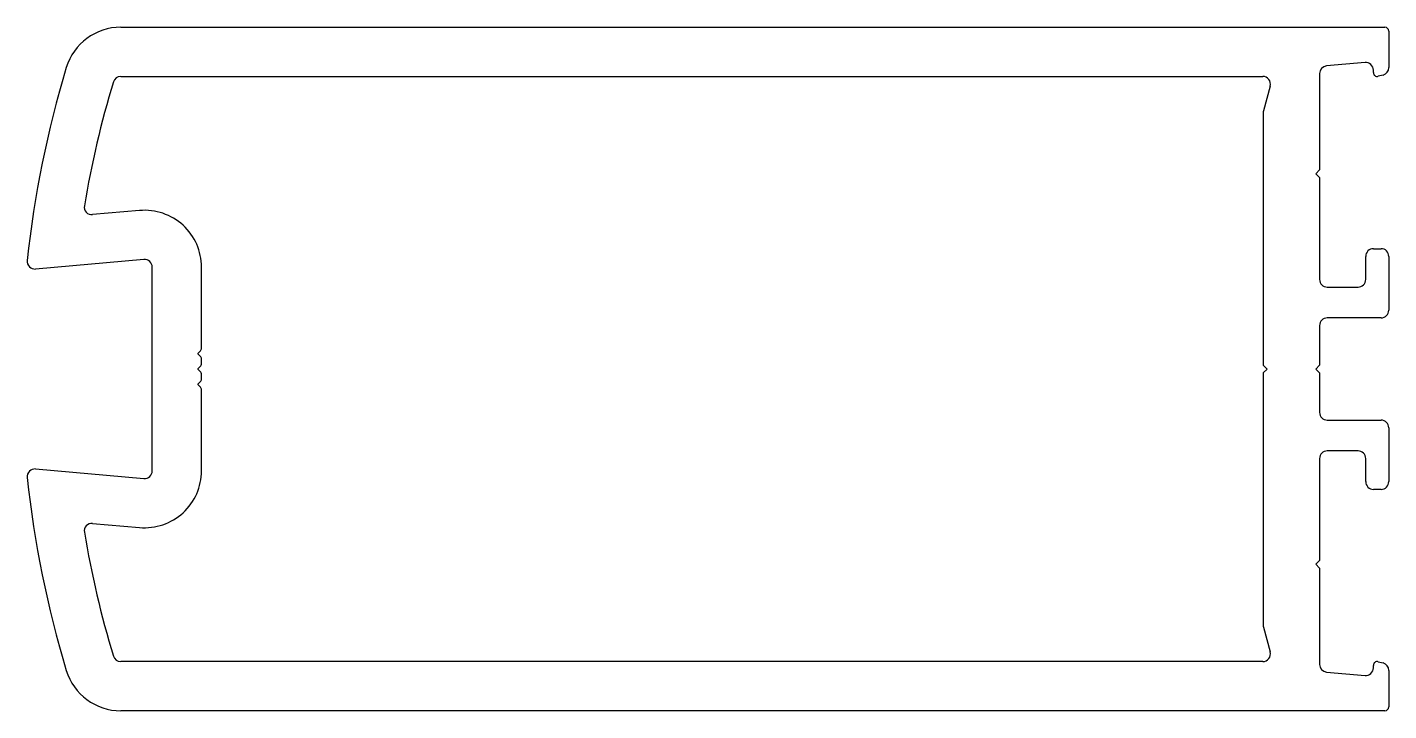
# Model space of a CAD drawing. Extents: x -53.8 to 34.7, y 10.8 to 55.2.
import ezdxf

# ---------------------------------------------------------------- set-up
doc = ezdxf.new("R2010")
doc.units = 0
doc.layers.get('0').update_dxf_attribs({"linetype": 'CONTINUOUS'})

msp = doc.modelspace()

# ---------------------------------------------------------------- linework, layer by layer
for p, q in [((-47.741, 55.21), (34.46, 55.21)), ((34.71, 54.96), (34.71, 52.586)), ((33.167, 52.915), (30.667, 52.696)), ((33.71, 52.26), (33.71, 52.416)), ((-47.741, 52.01), (26.511, 52.01)), ((26.994, 51.381), (26.563, 49.774)), ((30.21, 52.198), (30.211, 45.935)), ((34.34, 52.103), (34.025, 52.019)), ((26.546, 49.644), (26.546, 33.235)), ((30.211, 45.935), (29.961, 45.685)), ((29.961, 45.685), (30.211, 45.435)), ((30.211, 45.435), (30.211, 38.81)), ((-46.512, 43.291), (-49.57, 43.024)), ((33.71, 40.81), (34.21, 40.81)), ((-46.233, 40.104), (-53.279, 39.487)), ((33.21, 38.81), (33.21, 40.31)), ((34.71, 40.31), (34.71, 36.81)), ((-45.69, 26.365), (-45.69, 39.605)), ((-42.49, 34.339), (-42.49, 39.605)), ((30.711, 38.31), (32.71, 38.31)), ((34.21, 36.31), (30.711, 36.31)), ((30.211, 35.81), (30.211, 33.235)), ((-42.734, 33.991), (-42.563, 34.162)), ((-42.563, 33.808), (-42.734, 33.979)), ((-42.734, 32.991), (-42.563, 33.162)), ((-42.563, 32.808), (-42.734, 32.98)), ((-42.49, 33.339), (-42.49, 33.632)), ((26.546, 33.235), (26.796, 32.985)), ((26.796, 32.985), (26.546, 32.735)), ((30.211, 33.235), (29.961, 32.985)), ((29.961, 32.985), (30.211, 32.735)), ((-42.734, 31.991), (-42.563, 32.162)), ((-42.563, 31.809), (-42.734, 31.98)), ((-42.49, 32.339), (-42.49, 32.632)), ((26.546, 32.735), (26.546, 16.326)), ((30.211, 32.735), (30.211, 30.16)), ((-42.49, 26.365), (-42.49, 31.632)), ((30.711, 29.66), (34.21, 29.66)), ((34.71, 29.16), (34.71, 25.66)), ((32.71, 27.66), (30.711, 27.66)), ((30.211, 27.16), (30.211, 20.535)), ((33.21, 25.66), (33.21, 27.16)), ((-53.279, 26.483), (-46.233, 25.867)), ((34.21, 25.16), (33.71, 25.16)), ((-49.57, 22.947), (-46.512, 22.679)), ((30.211, 20.535), (29.961, 20.285)), ((29.961, 20.285), (30.211, 20.035)), ((30.211, 20.035), (30.21, 13.773)), ((26.563, 16.197), (26.994, 14.59)), ((26.511, 13.96), (-47.741, 13.96)), ((33.71, 13.554), (33.71, 13.71)), ((34.025, 13.952), (34.34, 13.867)), ((34.71, 13.384), (34.71, 11.01)), ((30.667, 13.275), (33.167, 13.056)), ((34.46, 10.76), (-47.741, 10.76))]:
    msp.add_line(p, q)
for centre, radius, start, end in [((-47.741, 51.51), 3.7, 90, 163.12046), ((34.46, 54.96), 0.25, 360, 90), ((13.31, 32.985), 67.5, 163.12046, 174.00293), ((30.71, 52.198), 0.5, 95, 180.00988), ((33.21, 52.416), 0.5, 0, 95), ((33.96, 52.26), 0.25, 180, 285), ((34.21, 52.586), 0.5, 285, 360), ((13.31, 32.985), 64.3, 163.12046, 170.49388), ((-47.741, 51.51), 0.5, 90, 163.12046), ((26.511, 51.51), 0.5, 345, 90), ((27.046, 49.644), 0.5, 165, 180), ((-49.614, 43.522), 0.5, 170.49388, 275), ((-46.19, 39.605), 3.7, 0, 95), ((33.71, 40.31), 0.5, 90, 180), ((34.21, 40.31), 0.5, 360, 90), ((-53.323, 39.985), 0.5, 174.00293, 275), ((-46.19, 39.605), 0.5, 0, 95), ((30.711, 38.81), 0.5, 180, 270), ((32.71, 38.81), 0.5, 270, 0), ((30.711, 35.81), 0.5, 90, 180), ((34.21, 36.81), 0.5, 270, 0), ((-42.728, 33.985), 0.008, 135, 225), ((-42.74, 34.339), 0.25, 315, 360), ((-42.74, 33.632), 0.25, 0, 45), ((-42.728, 32.985), 0.008, 135, 225), ((-42.74, 33.339), 0.25, 315, 0), ((-42.74, 32.632), 0.25, 360, 45), ((-42.728, 31.985), 0.008, 135, 225), ((-42.74, 32.339), 0.25, 315, 360), ((-42.74, 31.632), 0.25, 0, 45), ((30.711, 30.16), 0.5, 180, 270), ((34.21, 29.16), 0.5, 0, 90), ((30.711, 27.16), 0.5, 90, 180), ((32.71, 27.16), 0.5, 0, 90), ((-53.323, 25.985), 0.5, 85, 185.99707), ((13.31, 32.985), 67.5, 185.99707, 196.87954), ((-46.19, 26.365), 3.7, 265, 0), ((-46.19, 26.365), 0.5, 265, 360), ((33.71, 25.66), 0.5, 180, 270), ((34.21, 25.66), 0.5, 270, 0), ((-49.614, 22.448), 0.5, 85, 189.50612), ((13.31, 32.985), 64.3, 189.50612, 196.87954), ((27.046, 16.326), 0.5, 180, 195), ((-47.741, 14.46), 0.5, 196.87954, 270), ((26.511, 14.46), 0.5, 270, 15), ((-47.741, 14.46), 3.7, 196.87954, 270), ((30.71, 13.773), 0.5, 179.99012, 265), ((33.21, 13.554), 0.5, 265, 360), ((33.96, 13.71), 0.25, 75, 180), ((34.21, 13.384), 0.5, 0, 75), ((34.46, 11.01), 0.25, 270, 0)]:
    msp.add_arc(centre, radius, start, end)

doc.saveas('drawing.dxf')
